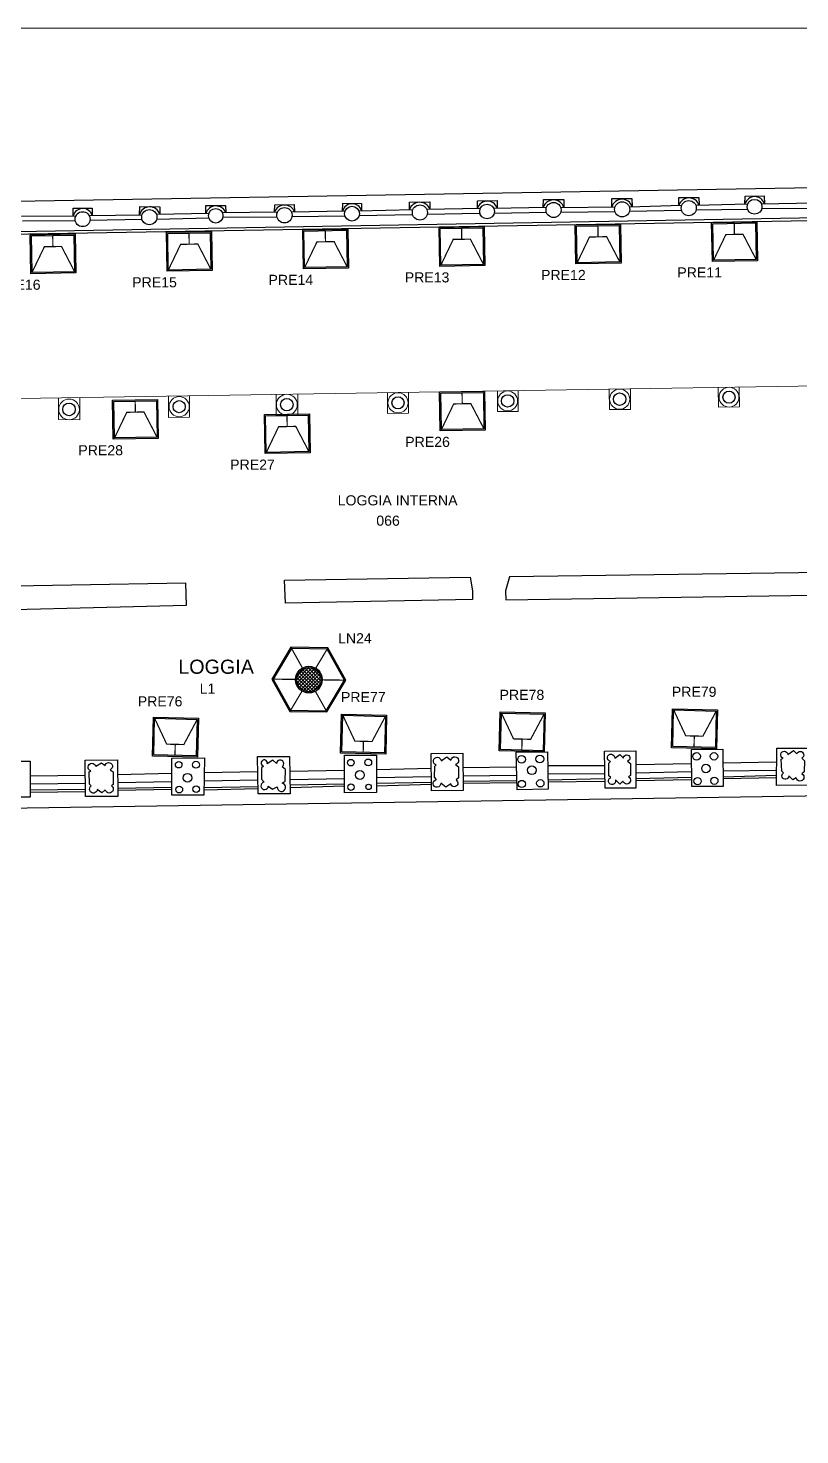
# Model space of a CAD drawing. Header units: millimetres. Extents: x 195 to 76808, y -2861 to 4318.
# Drawn here: x 19892 to 21039, y 2220 to 4309 of the extents above; entities that cross this region are included whole.
import ezdxf
from ezdxf.enums import TextEntityAlignment as Align

# ---------------------------------------------------------------- set-up
doc = ezdxf.new("R2010")
doc.units = ezdxf.units.MM
for name, color, linetype, lineweight in [('_sottile', 253, 'Continuous', 5), ('LAMPADINE', 30, 'Continuous', 30), ('muri', 7, 'Continuous', 9), ('num.vani', 66, 'Continuous', 9)]:
    doc.layers.add(name, color=color, linetype=linetype, lineweight=lineweight)
doc.styles.add('ducale_200', font='arial.ttf', dxfattribs={"height": 1})
doc.styles.get("Standard").update_dxf_attribs({"font": 'arial.ttf'})

# ---------------------------------------------------------------- blocks, each defined once
blk = doc.blocks.new('rea')
h = blk.add_hatch(color=256)
h.paths.add_polyline_path([(867, 1810), (867, 1109), (266, 1109), (266, 1810)], flags=16)
h.paths.add_polyline_path([(887, 1830), (887, 1089), (246, 1089), (246, 1830)])
for points in [[(887, 1830), (887, 1089), (246, 1089), (246, 1830)], [(867, 1810), (867, 1109), (266, 1109), (266, 1810)]]:
    blk.add_lwpolyline(points, close=True)
at = {"const_width": 20}
for points in [[(266, 1810), (685, 1600), (685, 1318), (266, 1109)], [(867, 1459), (685, 1459)]]:
    blk.add_lwpolyline(points, dxfattribs=at)

msp = doc.modelspace()

# ---------------------------------------------------------------- hatches: boundary and pattern name
at = {"layer": 'LAMPADINE'}
h = msp.add_hatch(color=256, dxfattribs=at)
h.paths.add_polyline_path([(20334.8, 3295.1), (20362, 3340.5), (20336.2, 3386.7), (20283.3, 3387.5), (20256.2, 3342.1), (20281.9, 3295.9)], flags=16)
h.paths.add_polyline_path([(20335.9, 3293.3), (20364.1, 3340.5), (20337.3, 3388.5), (20282.3, 3389.4), (20254.1, 3342.2), (20280.9, 3294.1)])
at = {"layer": 'LAMPADINE', "linetype": 'Continuous'}
h = msp.add_hatch(color=256, dxfattribs=at)
h.paths.add_polyline_path([(20289.3, 3341.3, 1), (20328.9, 3341.3, 1)])
h.paths.add_polyline_path([(20291.2, 3341.3, -1), (20327, 3341.3, -1)], flags=16)
h = msp.add_hatch(dxfattribs=at)
h.set_pattern_fill('ANSI37', color=256, scale=29.043565, style=0)
h.set_pattern_definition([(45, (17656.3458, 932.3175), (-2.5671127, 2.5671127), []), (135, (17656.3458, 932.3175), (-2.5671127, -2.5671127), [])])
edge = h.paths.add_edge_path()
edge.add_arc((20309.1, 3341.3), 17.9, 0, 360)

# ---------------------------------------------------------------- linework, layer by layer
at = {"layer": '_sottile'}
for points in [[(19784.7, 3757.4), (21098.6, 3778.1)], [(19968.5, 3760.3), (19968.5, 3727), (19936.9, 3727.5), (19936.8, 3759.8)], [(20131.7, 3762.8), (20131.6, 3730.9), (20100.6, 3730.7), (20100.3, 3762.3)], [(20292.7, 3765.4), (20292.6, 3733.9), (20260.5, 3733.4), (20260.2, 3764.9)], [(20457.2, 3768), (20457, 3737.1), (20425.8, 3736.5), (20426.1, 3767.5)], [(20619.8, 3770.5), (20620, 3739.7), (20589.1, 3739.7), (20589.1, 3770.1)], [(20786.7, 3773.2), (20786.7, 3742.7), (20755.6, 3742.3), (20755.2, 3772.7)], [(20948.2, 3775.7), (20948.8, 3746.3), (20917.7, 3745.7), (20917.3, 3775.2)]]:
    msp.add_lwpolyline(points, dxfattribs=at)
for centre, radius in [((20116.3, 3746.7), 15), ((20276.3, 3749.6), 15.5), ((20441.5, 3752.4), 15), ((20604.4, 3755.2), 14.8), ((20770.8, 3757.8), 15), ((20933.3, 3760.8), 14.7), ((19952.7, 3742.6), 15.4)]:
    msp.add_circle(centre, radius, dxfattribs=at)
at = {"layer": 'LAMPADINE'}
for points in [[(20335.9, 3293.3), (20364.1, 3340.5), (20337.3, 3388.5), (20282.3, 3389.4), (20254.1, 3342.2), (20280.9, 3294.1)], [(20334.8, 3295.1), (20362, 3340.5), (20336.2, 3386.7), (20283.3, 3387.5), (20256.2, 3342.1), (20281.9, 3295.9)]]:
    msp.add_lwpolyline(points, close=True, dxfattribs=at)
at = {"layer": 'LAMPADINE', "const_width": 1.81}
for points in [[(20282.3, 3389.4), (20299.5, 3358.6)], [(20337.3, 3388.5), (20319.2, 3358.3)], [(20254.1, 3342.2), (20289.3, 3341.6)], [(20298.9, 3324.3), (20280.9, 3294.1)], [(20318.7, 3324), (20335.9, 3293.3)], [(20328.9, 3341), (20364.1, 3340.5)]]:
    msp.add_lwpolyline(points, dxfattribs=at)
at = {"layer": 'LAMPADINE', "linetype": 'Continuous'}
for radius in [19.8, 17.9]:
    msp.add_circle((20309.1, 3341.3), radius, dxfattribs=at)
at = {"layer": 'muri', "linetype": 'Continuous', "ltscale": 0.1}
msp.add_lwpolyline([(17868.5, 4308.8), (23788.5, 4308.8), (23788.5, 108.8), (17868.5, 108.8)], close=True, dxfattribs=at)
at = {"layer": 'muri', "linetype": 'ByBlock', "lineweight": 30}
for points in [[(21615, 3778.7), (21609.1, 4080.9), (17906, 4017.7), (18055.1, 483.3)], [(20559.4, 4041.3), (20559.4, 4052.4), (20588.7, 4052.8), (20588.8, 4041.8)], [(20657.2, 4042.8), (20657.7, 4054.2), (20687.9, 4054.2), (20688.1, 4042.5)], [(20759.3, 4043.4), (20759.4, 4055.7), (20789, 4055.6), (20789.3, 4043.7)], [(20858.8, 4045.9), (20858.7, 4057.5), (20888.6, 4057.3), (20888.7, 4046.1)], [(20957, 4047.7), (20957.2, 4059.5), (20985.7, 4059.6), (20986, 4048)], [(19195.2, 3991.4), (21548.5, 4031.7)], [(19958.8, 4030.3), (19959, 4041.6), (19986.9, 4041.6), (19987.2, 4030.8)], [(19982.3, 4030.7), (20061.3, 4031.8)], [(20057.4, 4031.7), (20057.7, 4044), (20087.5, 4043.5), (20087.6, 4032.4)], [(20082.5, 4032.3), (20160.4, 4033.9)], [(20155.9, 4033.8), (20155.7, 4045.2), (20185.3, 4045.3), (20185.7, 4034.9)], [(20180.4, 4034.8), (20262.5, 4035.9)], [(20258.1, 4035.8), (20258.4, 4046.3), (20287.3, 4046.8), (20287.9, 4035.9)], [(20283.1, 4035.8), (20363, 4037.3)], [(20359.2, 4037.2), (20359.6, 4048.7), (20387.2, 4048.2), (20387.4, 4037.8)], [(20383.2, 4037.7), (20463.6, 4039.4)], [(20383.7, 4030.4), (20463.2, 4031.9)], [(20458.4, 4039.3), (20458.4, 4050.5), (20488.8, 4050.8), (20488.7, 4040.2)], [(20484, 4040.1), (20564.1, 4041.4)], [(20485, 4032.7), (20563.2, 4034)], [(20583.3, 4041.7), (20662.2, 4042.9)], [(20584.4, 4034.1), (20662, 4035.3)], [(20683.3, 4042.4), (20763.9, 4043.5)], [(20683.4, 4035.6), (20763.8, 4036.4)], [(20785, 4043.5), (20863.3, 4046)], [(20785.3, 4036.8), (20862.8, 4038.3)], [(20883.8, 4046), (20961.1, 4047.8)], [(20884.4, 4038.9), (20960.8, 4040.2)], [(20981.3, 4048), (21060, 4049.3)], [(20981.9, 4041), (21060, 4041.6)], [(19882.2, 4029.5), (19963, 4030.3)], [(19883.4, 4022.5), (19961.8, 4023.3)], [(19983.8, 4023.7), (20061.1, 4025)], [(20083, 4025.3), (20160.3, 4026.9)], [(20181.2, 4028), (20261.6, 4028.5)], [(20284, 4029), (20362.6, 4030.1)], [(20274.4, 3454.7), (20272.6, 3488.9), (20548.6, 3493.6), (20552.3, 3473.2), (20552, 3460.2), (20274.4, 3454.7)], [(21108.2, 3501), (20607, 3493.8), (20601.1, 3473.4), (20601.5, 3459.8), (21090.1, 3467.5)], [(20924.3, 3238.2), (20924.4, 3182.5), (20877.9, 3182.8), (20877.4, 3237.8), (20924.3, 3238.2)], [(21051.2, 3239.7), (21051.3, 3184.6), (21003.8, 3184.1), (21004.1, 3239.5), (21051.2, 3239.7)], [(19895, 3220.5), (19895, 3166.7), (19847.3, 3166.9), (19847.2, 3220.5), (19895, 3220.5)], [(20024.7, 3222.4), (20025.3, 3167.8), (19977.3, 3167.6), (19976.7, 3221.9), (20024.7, 3222.4)], [(20153.8, 3225.3), (20153, 3170), (20105.5, 3169.9), (20105.2, 3224.7), (20153.8, 3225.3)], [(20280.5, 3227.2), (20281.1, 3171.8), (20233.7, 3171.6), (20232.8, 3227.1), (20280.5, 3227.2)], [(20409.3, 3229.3), (20409.6, 3173.7), (20362.2, 3173.3), (20361.9, 3229.1), (20409.3, 3229.3)], [(20537.7, 3232.3), (20538.1, 3176.6), (20491.1, 3176.4), (20490.5, 3231.6), (20537.7, 3232.3)], [(20663.4, 3234), (20664.4, 3178.7), (20618.4, 3177.9), (20616.8, 3233.8), (20663.4, 3234)], [(20794.9, 3235.8), (20794.8, 3180.2), (20749.1, 3180.3), (20748.1, 3235), (20794.9, 3235.8)], [(21004, 3218.8), (20924.3, 3217.4)], [(19977, 3199.2), (19895, 3198.1)], [(20105.3, 3201.8), (20024.9, 3200.2)], [(20233.2, 3204.2), (20153.4, 3203)], [(20362, 3206.5), (20280.7, 3205.1)], [(20490.8, 3209.4), (20409.4, 3207.3)], [(20490.9, 3196.8), (20409.5, 3195.5)], [(20617.4, 3211.2), (20537.9, 3210.2)], [(20617.8, 3199), (20538, 3198)], [(20748.5, 3213.3), (20663.8, 3213.2)], [(20748.7, 3201.5), (20664, 3201)], [(20877.7, 3204.5), (20794.8, 3202.3)], [(20877.6, 3216.3), (20794.9, 3214.9)], [(21003.9, 3206.6), (20924.3, 3205.2)], [(21003.8, 3198.9), (20924.4, 3196.7)], [(21773.3, 1678.1), (21649.5, 1673.1), (21649.5, 1669.4), (21621.4, 1668.7), (21621.3, 1642.7), (21614.4, 1642.4), (21609.7, 1538.2), (19304.8, 1486.2), (19247.4, 3140.9), (21528.4, 3176.3), (21543.1, 2625.8)], [(19977.1, 3187), (19895, 3185.9)], [(19977.2, 3178.3), (19895, 3177.1)], [(20105.4, 3189.6), (20025.1, 3188)], [(20105.4, 3181), (20025.2, 3179.5)], [(20105.4, 3178.2), (20025.2, 3176.6)], [(20233.5, 3182), (20153.1, 3180.6)], [(20233.6, 3179.3), (20153.1, 3177.2)], [(20233.4, 3191.9), (20153.3, 3190.5)], [(20362.1, 3194.1), (20280.8, 3192.7)], [(20362.1, 3186.1), (20280.9, 3184.8)], [(20362.1, 3183.1), (20281, 3180.9)], [(20491, 3188.7), (20409.5, 3186.9)], [(20491, 3185.4), (20409.5, 3183.3)], [(20618, 3190.9), (20538, 3189.9)], [(20618.1, 3188), (20538.1, 3187)], [(20748.9, 3193.8), (20664.2, 3192)], [(20748.9, 3190.1), (20664.2, 3189.2)], [(20877.8, 3195.9), (20794.8, 3194.1)], [(20877.8, 3192.7), (20794.8, 3190.9)], [(21003.8, 3195.6), (20924.4, 3194.2)], [(19977.3, 3174.8), (19895, 3173.9)]]:
    msp.add_lwpolyline(points, dxfattribs=at)
for points in [[(18124.8, 481.8, 0.460878), (18106.2, 501.8), (18068.5, 1399.4), (18075.2, 1399.7), (18074, 1447.7), (18067.4, 1450), (17953.8, 3972.5), (19139.6, 3993.3, 0.373035), (19144.7, 3984.2), (19144.7, 3984.2), (19144.7, 3984.2), (19144.7, 3984.2), (19191.5, 3985, 0.321934), (19194.9, 3994.7), (21548, 4035.8, 0.3591), (21566.3, 4014.3), (21570.1, 3816.1)], [(20006.6, 3177.6), (20001.3, 3173.1), (19994.7, 3178.3, -1.611669), (19985.7, 3183.4), (19983.3, 3186.1), (19982.7, 3204.6), (19984.9, 3205.8, -1.716056), (19992.3, 3212.6), (20000.7, 3217.9), (20006.2, 3213.7, -1.667612), (20013.8, 3207.6), (20018.2, 3204.5), (20018.3, 3185.4), (20016, 3183.6, -1.370079), (20006.8, 3177.1)]]:
    msp.add_lwpolyline(points, format="xyb", dxfattribs=at)
msp.add_lwpolyline([(20126.3, 3484.5), (19786.2, 3478.6), (19781, 3665.5), (19776.1, 3665.5), (19779.6, 3477.9), (19779.6, 3477.9), (19779.6, 3477.9), (19779.6, 3477.9), (19779.6, 3477.9), (19742.7, 3476.8), (19735.5, 3466.1), (19735.2, 3453.1), (19732, 3452.7), (19731.8, 3442.1), (20127.2, 3451.7)], close=True, dxfattribs=at)
for points in [[(20242.6, 3189, 2.152927), (20248.8, 3183.3), (20255.1, 3178.5), (20262.1, 3182.2, 2.355794), (20269.3, 3187.4), (20273.9, 3190.5), (20274.2, 3208.1), (20269.3, 3212, 1.568794), (20260.8, 3217), (20255.3, 3221.7), (20247.3, 3216.5, 2.284974), (20241.4, 3213), (20238.7, 3210.6), (20238.6, 3193.3)], [(20504.9, 3187.6, -2.322297), (20498.6, 3192.8), (20495.9, 3196.7), (20496, 3212.9), (20498.1, 3214.9, -1.907233), (20505.4, 3220.7), (20514, 3226.6), (20520.2, 3221.7, -2.044848), (20526.7, 3215.5), (20531.3, 3212), (20531.3, 3195.6), (20527.7, 3192.4, -1.538031), (20519.8, 3186.6), (20512.3, 3181.7)], [(20775.6, 3190.4), (20771.2, 3186.1), (20764.5, 3192.3, -2.386775), (20757.9, 3196), (20754.9, 3198.7), (20754.5, 3217.4), (20757, 3219.9, -2.256185), (20763.4, 3224.7), (20770.9, 3230), (20776.7, 3224.8, -2.062583), (20782.5, 3220.3), (20786.7, 3216.8), (20787.1, 3199.2), (20784.1, 3197.2, -1.478493)], [(21033.2, 3195.5), (21028, 3192.3), (21022.1, 3198.4, -1.690573), (21014.3, 3202.8), (21011.6, 3205.5), (21011, 3223), (21013.6, 3224.9, -1.822444), (21020.5, 3230.4), (21029.1, 3235.9), (21034, 3231.1, -1.482307), (21041.5, 3224.9), (21045.3, 3220.7), (21045.1, 3204.3), (21041.7, 3201.4, -1.605392)]]:
    msp.add_lwpolyline(points, format="xyb", close=True, dxfattribs=at)
for centre, radius in [((20873.5, 4041.5), 11.2), ((20971.2, 4043.5), 11), ((19972.8, 4025.1), 11.1), ((20072, 4028.1), 11.3), ((20170.6, 4030.2), 10.8), ((20272.8, 4030.9), 11.4), ((20373.1, 4033.2), 11), ((20474, 4035), 11.2), ((20573.8, 4036.5), 10.9), ((20672.6, 4038.8), 11.2), ((20774.5, 4039.7), 11.2), ((20441.5, 3752.4), 9.03), ((20604.4, 3755.2), 9.16), ((20770.8, 3757.8), 9.37), ((20933.3, 3760.8), 9), ((19952.7, 3742.6), 9.29), ((20116.3, 3746.7), 9.07), ((20276.3, 3749.6), 9.28), ((20115.6, 3215), 4.88), ((20141.3, 3215), 5.03), ((20371.3, 3218), 4.88), ((20397.3, 3218.4), 5.03), ((20625.1, 3222.9), 5.75), ((20652.2, 3223.4), 5.75), ((20885.1, 3227.4), 5.65), ((20911, 3227.4), 5.54), ((20128.6, 3195.7), 6.41), ((20384.9, 3199.7), 6.52), ((20640.3, 3206.7), 6.41), ((20899, 3209.4), 6.31), ((20911.5, 3191.2), 5.39), ((20116.4, 3178.1), 5.09), ((20141.6, 3178.8), 4.83), ((20371.6, 3181.6), 4.79), ((20397.7, 3182.1), 4.07), ((20625.4, 3186.4), 5.34), ((20652.9, 3187.4), 5.44), ((20886.6, 3190.5), 5.34)]:
    msp.add_circle(centre, radius, dxfattribs=at)
for centre, radius, start, end in [((20672.6, 4037.3), 16.3, 18.259, 160.4127), ((20774.3, 4039.2), 15.6, 16.578, 164.4636), ((20873.8, 4040.9), 15.8, 19.3046, 161.7336), ((20971.5, 4043.5), 15.1, 17.3342, 163.8133), ((19973.1, 4025.9), 15, 19.0876, 162.9231), ((20072.6, 4027.6), 15.8, 17.977, 164.5843), ((20171, 4028.8), 15.9, 22.4558, 161.7364), ((20273, 4030), 16, 21.4618, 158.8163), ((20373.4, 4033.4), 14.7, 17.1023, 164.9678), ((20473.8, 4033.9), 16.3, 22.9077, 160.3907), ((20574.2, 4036.3), 15.6, 20.6572, 161.2115)]:
    msp.add_arc(centre, radius, start, end, dxfattribs=at)

# ---------------------------------------------------------------- block references
at = {"layer": 'LAMPADINE', "yscale": 0.09033835601792362, "zscale": 0.0903383560179432}
for p, xscale, rotation in [((20669.1, 3935.7), 0.09033835601794432, 91.00403788370143), ((20871.6, 3939.3), 0.09033835601794432, 91.00403788370143), ((21074.2, 3942.9), 0.09033835601794432, 91.00403788370143), ((20061.6, 3924.8), 0.09033835601794432, 91.00403788370143), ((20264.1, 3928.4), 0.09033835601794432, 91.00403788370143), ((20466.6, 3932), 0.09033835601794432, 91.00403788370143), ((20669.8, 3691.4), 0.09033835601794432, 91.00403788370143), ((20184.1, 3679), 0.09033835601794432, 91.00403788370143), ((20409.7, 3657.6), 0.09033835601794432, 91.00403788370143), ((19980.3, 3310.4), 0.09033835601794384, 268.5663948652808), ((20259.9, 3314.9), 0.09033835601794384, 268.5663948652808), ((20495.6, 3318.2), 0.09033835601794384, 268.5663948652808), ((20751.5, 3322.8), 0.09033835601794384, 268.5663948652808)]:
    msp.add_blockref('rea', p, dxfattribs=dict(at, xscale=xscale, rotation=rotation))

# ---------------------------------------------------------------- texts
at = {"layer": 'LAMPADINE', "color": 150, "char_height": 15, "width": 767, "attachment_point": 1, "line_spacing_factor": 0.75, "style": 'ducale_200'}
for s, insert in [('PRE12', (20654, 3949.8)), ('PRE11', (20856.5, 3953.5)), ('PRE16', (19844, 3935.3)), ('PRE15', (20046.5, 3938.9)), ('PRE14', (20249, 3942.5)), ('PRE13', (20451.5, 3946.2)), ('PRE26', (20452.2, 3701.9)), ('PRE28', (19966.5, 3689.5)), ('PRE27', (20192.1, 3668.1)), ('LN24', (20352.4, 3410.3)), ('PRE77', (20356.7, 3322.9)), ('PRE78', (20592.4, 3326.3)), ('PRE79', (20848.3, 3330.8)), ('PRE76', (20054.8, 3316.6))]:
    msp.add_mtext(s, dxfattribs=dict(at, insert=insert))
at = {"layer": 'muri', "linetype": 'ByBlock', "lineweight": 30, "style": 'ducale_200'}
for s, height, p in [('LOGGIA INTERNA', 15, (20440.9, 3600.1)), ('LOGGIA', 21, (20171.2, 3350))]:
    msp.add_text(s, height=height, dxfattribs=at).set_placement(p, align=Align.CENTER)
at = {"layer": 'num.vani', "linetype": 'Continuous', "char_height": 15, "width": 1389.35, "attachment_point": 1}
for s, insert in [('{\\fArial|b0|i0|c0|p34;066}', (20409.2, 3584.9)), ('{\\fArial|b0|i0|c0|p34;L1}', (20146.8, 3335.5))]:
    msp.add_mtext(s, dxfattribs=dict(at, insert=insert))

doc.saveas('drawing.dxf')
